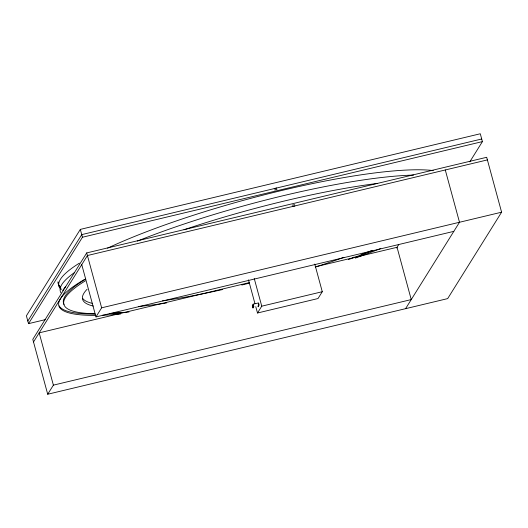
<?xml version="1.0" encoding="UTF-8"?>
<svg xmlns="http://www.w3.org/2000/svg" width="528" height="528" viewBox="0 0 528 528"><rect width="100%" height="100%" fill="white"/><g stroke="black" fill="none" stroke-linecap="round" stroke-linejoin="round"><path stroke-width="0.79" d="M258.298 303.316C258.575 302.181 259.565 306.002 258.826 305.428M469.808 161.819L482.42 141.603L480.289 133.762L80.329 229.39L26.4 315.803L28.532 323.651L45.362 319.625M27.819 321.037L81.748 234.617L481.708 138.989M28.532 323.651L82.46 237.23L482.42 141.603M86.717 252.919L32.795 339.332L47.711 394.238L447.671 298.61L501.6 212.197L486.684 157.291L86.717 252.919L101.64 307.817L95.964 316.919L81.754 264.627M33.502 341.953L87.43 255.532L487.39 159.905M47.711 394.238L53.387 385.143L411.246 299.581L397.043 247.295L315.196 266.858M255.783 306.689L257.499 313.005L261.756 306.181L322.278 291.713L314.767 264.086M322.278 291.713L318.014 298.538L257.499 313.005M396.581 248.028L398.759 244.543M405.57 308.682L459.499 222.262L445.289 169.97M253.13 304.214L253.433 307.428L252.43 305.395L252.331 305.752L253.031 308.068L252.714 304.821L253.73 306.893L253.823 306.53L253.13 304.214L258.39 302.96M101.64 307.817L501.6 212.197M95.964 316.919L453.823 231.356M249.401 282.592L39.178 332.851L53.387 385.143M258.469 306.002L258.713 305.573M257.921 306.101L258.291 306.808L258.317 305.857M258.41 304.234L258.621 304.927M254.252 278.56L261.756 306.181M248.49 279.853L254.925 303.534M80.329 229.39L82.46 237.23M258.595 304.907L258.43 304.253M248.912 283.252A184.318 31.053 -15.2 0 1 241.798 285.021M222.717 289.509A184.318 31.053 -15.2 0 1 162.492 300.861M92.598 303.428A184.318 31.053 -15.2 0 1 82.711 298.393M343.886 257.347A184.318 31.053 -15.2 0 1 315.797 266.904M166.432 302.993A184.318 31.053 -15.2 0 1 138.382 306.491M93.311 306.042A184.318 31.053 -15.2 0 1 87.12 289.232M62.74 290.651A203.722 34.327 -15.2 0 1 65.551 286.711M184.008 229.759A203.722 34.327 -15.2 0 1 377.711 183.388M380.767 248.49A208.916 35.198 -15.2 0 1 355.311 258.1M120.483 314.048A208.916 35.198 -15.2 0 1 102.63 315.216M95.462 315.374A208.916 35.198 -15.2 0 1 84.685 279.325M292.571 206.494A208.916 35.198 -15.2 0 1 294.921 205.946M372.075 250.437A208.916 35.198 -15.2 0 1 361.046 254.582M354.182 257.07A208.916 35.198 -15.2 0 1 352.638 257.624M124.516 312.325A208.916 35.198 -15.2 0 1 109.263 313.566M95.113 314.068A208.916 35.198 -15.2 0 1 59.096 305.851M292.215 205.187A208.916 35.198 -15.2 0 1 294.565 204.64M372.379 250.668A203.722 34.327 -15.2 0 1 348.308 259.578M128.984 312.002A203.722 34.327 -15.2 0 1 109.771 313.48M94.802 313.751A203.722 34.327 -15.2 0 1 85.391 280.81M64.093 304.451A203.722 34.327 -15.2 0 1 85.655 279.121M60.647 287.001A203.722 34.327 -15.2 0 1 57.968 281.807M274.19 188.628A208.916 35.198 -15.2 0 1 276.632 188.027M274.547 189.935A208.916 35.198 -15.2 0 1 276.989 189.334M61.004 288.308A203.722 34.327 -15.2 0 1 58.384 282.249M60.971 292.816A203.722 34.327 -15.2 0 1 74.164 272.798M137.405 241.098A203.722 34.327 -15.2 0 1 413.615 175.078M61.36 289.615A203.722 34.327 -15.2 0 1 79.378 263.155M107.534 248.167A203.722 34.327 -15.2 0 1 433.29 170.557"/></g></svg>
